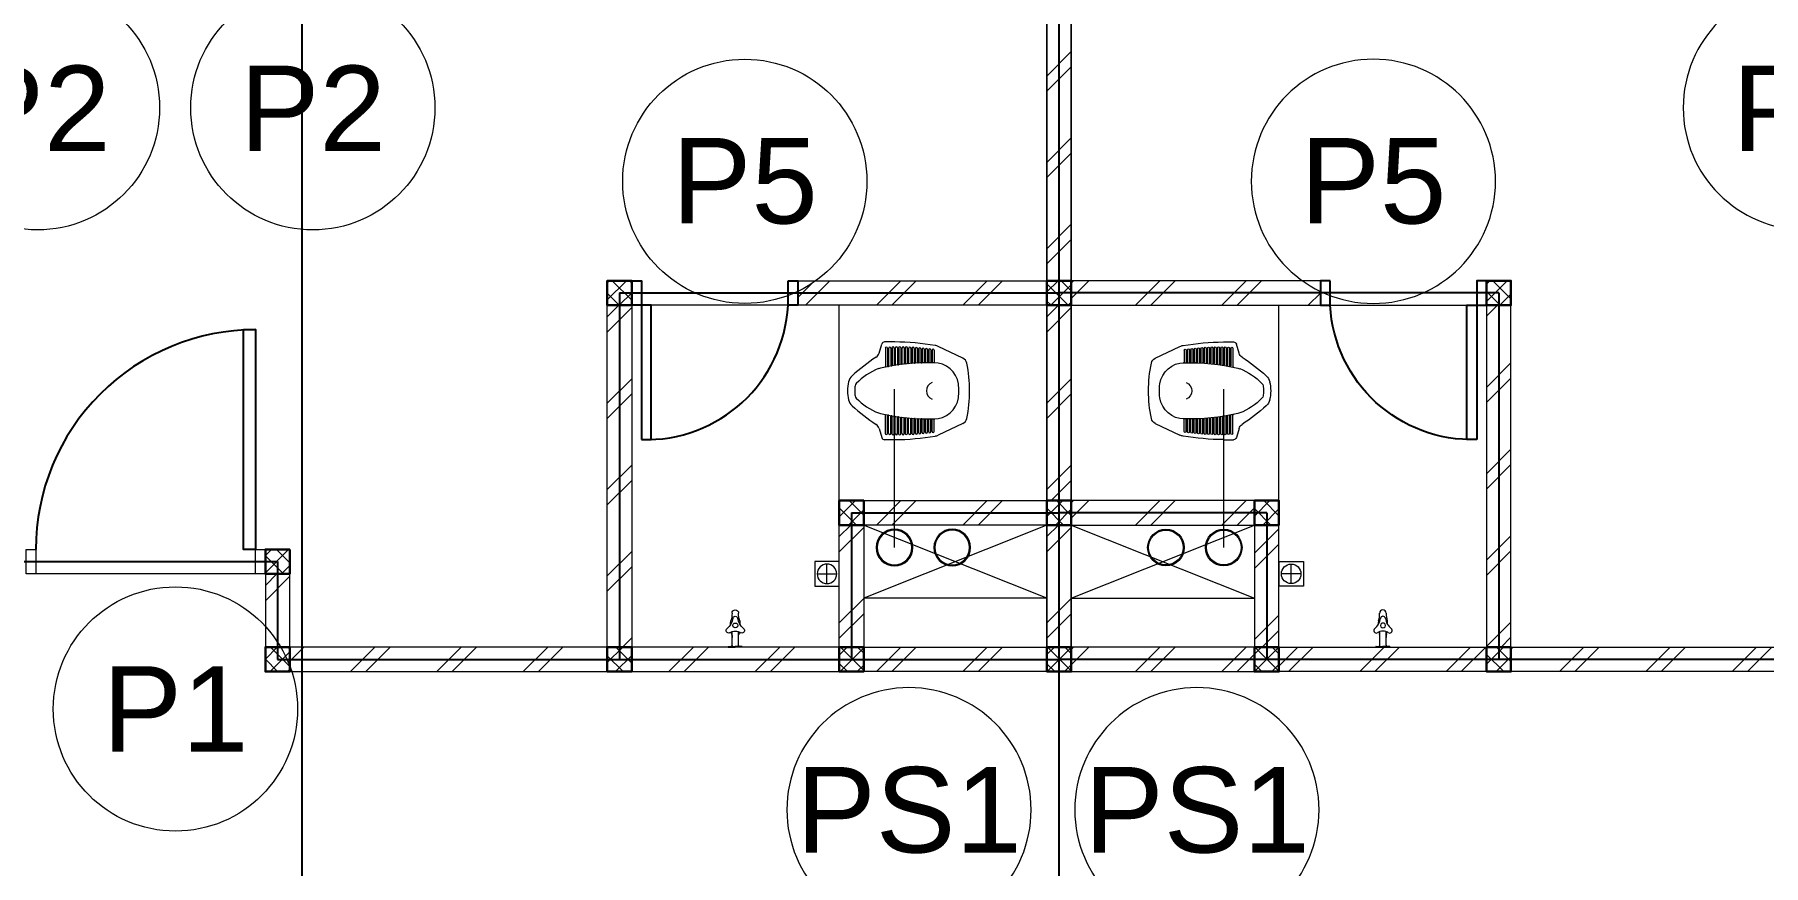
# Model space of a CAD drawing. Header units: millimetres. Extents: x -108 to 357, y -17 to 192.
# Drawn here: x 178.98 to 186.06, y 7.25 to 10.65 of the extents above; entities that cross this region are included whole.
import ezdxf
from ezdxf.enums import TextEntityAlignment as Align

# ---------------------------------------------------------------- set-up
doc = ezdxf.new("R2010")
doc.units = ezdxf.units.MM
for name, color, linetype, lineweight in [('ars', 11, 'Continuous', 0), ('KOL', 1, 'Continuous', 30), ('KOLOM', 4, 'Continuous', 9), ('lan', 7, 'Continuous', 15), ('NOT', 7, 'Continuous', 20), ('SANITAIR', 15, 'Continuous', 9), ('tem', 5, 'Continuous', 20), ('u', 6, 'Continuous', 20)]:
    doc.layers.add(name, color=color, linetype=linetype, lineweight=lineweight)
doc.layers.add('as', color=1, linetype='Continuous', plot=False)
doc.layers.add('Kusen', color=30, linetype='Continuous')
doc.styles.add('S', font='simplex', dxfattribs={"width": 0.75})
doc.styles.get("Standard").update_dxf_attribs({"font": 'arial.ttf'})
pattern_1 = [(45, (45.39994, -5.1569), (-0.1767767, 0.1767767), []), (45, (45.46244, -5.1569), (-0.1767767, 0.1767767), [])]
pattern_2 = [(45, (46.34994, -6.0569), (-0.1767767, 0.1767767), []), (45, (46.41244, -6.0569), (-0.1767767, 0.1767767), [])]
pattern_3 = [(45, (48.07994, -1.0569), (-0.1767767, 0.1767767), []), (45, (48.14244, -1.0569), (-0.1767767, 0.1767767), [])]
pattern_4 = [(45, (48.07994, -1.9569), (-0.1767767, 0.1767767), []), (45, (48.14244, -1.9569), (-0.1767767, 0.1767767), [])]
pattern_5 = [(45, (48.07994, -2.5569), (-0.1767767, 0.1767767), []), (45, (48.14244, -2.5569), (-0.1767767, 0.1767767), [])]
pattern_6 = [(45, (47.22994, -2.5569), (-0.1767767, 0.1767767), []), (45, (47.29244, -2.5569), (-0.1767767, 0.1767767), [])]
pattern_7 = [(45, (46.27994, -2.5569), (-0.1767767, 0.1767767), []), (45, (46.34244, -2.5569), (-0.1767767, 0.1767767), [])]

# ---------------------------------------------------------------- blocks, each defined once
blk = doc.blocks.new('KRAN ATAS')
for p, q in [((-0.0198, 0), (0, 0)), ((-0.0198, -0.0015), (-0.0198, 0)), ((0.0198, 0), (0, 0)), ((0.0198, -0.0015), (0.0198, 0)), ((-0.0193, -0.002), (0, -0.002)), ((-0.0087, -0.006), (-0.0087, -0.0441)), ((0.0193, -0.002), (0, -0.002)), ((0.0087, -0.006), (0.0087, -0.0441))]:
    blk.add_line(p, q)
for centre, radius, start, end in [((-0.0191, -0.047), 0.00682, 147.2603, 232.4214), ((-0.0188, -0.0464), 0.00682, 67.5786, 152.7397), ((-0.0193, -0.0015), 0.0005, 180, 270), ((0, -0.0187), 0.0268, 232.9628, 307.0372), ((-0.0127, -0.006), 0.004, 0, 90), ((0.0743, -0.0604), 0.0878, 163.7486, 168.4446), ((-0.0388, -0.0275), 0.03, 343.7486, 0), ((0.0127, -0.006), 0.004, 90, 180), ((0.0388, -0.0275), 0.03, 180, 196.2514), ((-0.0743, -0.0604), 0.0878, 11.5554, 16.2514), ((0.0188, -0.0464), 0.00682, 27.2603, 112.4214), ((0.0193, -0.0015), 0.0005, 270, 0), ((0.0191, -0.047), 0.00682, 307.5786, 32.7397), ((-0.0514, -0.0871), 0.0447, 7.4918, 50.9581), ((0.0743, -0.0604), 0.0878, 182.0552, 189.0251), ((-0.0892, -0.0965), 0.08, 0.3555, 16.2023), ((-0.0004, -0.0965), 0.0088, 176.8553, 272.6444), ((-0.0004, -0.0613), 0.0068, 86.5771, 273.4229), ((-0.0003, -0.0804), 0.00682, 187.5786, 272.7397), ((0.0004, -0.0613), 0.0068, 266.5771, 93.4229), ((0.0003, -0.0804), 0.00682, 267.2603, 352.4214), ((0.0004, -0.0965), 0.0088, 267.3556, 3.1447), ((0.0514, -0.0871), 0.0447, 129.0419, 172.5082), ((0.0892, -0.0965), 0.08, 163.7977, 179.6445), ((-0.0743, -0.0604), 0.0878, 350.9749, 357.9448)]:
    blk.add_arc(centre, radius, start, end)
blk = doc.blocks.new('AVOOR')
blk.add_lwpolyline([(-21.8185, -71.5914), (-21.9185, -71.5914), (-21.9185, -71.4914), (-21.8185, -71.4914)], close=True)
for points in [[(-21.9085, -71.5414), (-21.8285, -71.5414)], [(-21.8685, -71.5014), (-21.8685, -71.5814)]]:
    blk.add_lwpolyline(points)
blk.add_circle((-21.8685, -71.5414), 0.04)
blk = doc.blocks.new('CL J D')
for p, q in [((0.0275, 0.1273), (0.1283, 0.1756)), ((0.145, 0.1598), (0.145, 0.1109)), ((0.1539, 0.1598), (0.1539, 0.1111)), ((0.1587, 0.1615), (0.1587, 0.1111)), ((0.1676, 0.1615), (0.1676, 0.1111)), ((0.1723, 0.1631), (0.1723, 0.1111)), ((0.1812, 0.1631), (0.1812, 0.1109)), ((0.186, 0.1645), (0.186, 0.1109)), ((0.1949, 0.1645), (0.1949, 0.1105)), ((0.1996, 0.1657), (0.1996, 0.1105)), ((0.2085, 0.1657), (0.2085, 0.11)), ((0.2133, 0.1667), (0.2133, 0.11)), ((0.2222, 0.1667), (0.2222, 0.1092)), ((0.2269, 0.1676), (0.2269, 0.1092)), ((0.2358, 0.1676), (0.2358, 0.1082)), ((0.2406, 0.1682), (0.2406, 0.1082)), ((0.2495, 0.1682), (0.2495, 0.107)), ((0.2542, 0.1687), (0.2542, 0.107)), ((0.2631, 0.1687), (0.2631, 0.1056)), ((0.2679, 0.169), (0.2679, 0.1056)), ((0.2768, 0.169), (0.2768, 0.104)), ((0.2815, 0.1692), (0.2815, 0.104)), ((0.2904, 0.1692), (0.2904, 0.1022)), ((0.2952, 0.1691), (0.2952, 0.1022)), ((0.3041, 0.1691), (0.3041, 0.1003)), ((0.306, 0.1938), (0.3479, 0.1938)), ((0.3088, 0.1689), (0.3088, 0.1003)), ((0.3177, 0.1689), (0.3177, 0.0981)), ((0.3225, 0.1685), (0.3225, 0.0981)), ((0.3314, 0.1685), (0.3314, 0.0957)), ((0.3361, 0.1679), (0.3361, 0.0957)), ((0.345, 0.1679), (0.345, 0.093)), ((0.3709, 0.1476), (0.3594, 0.1853)), ((0.0275, -0.1398), (0.1283, -0.188)), ((0.145, -0.1722), (0.145, -0.1234)), ((0.1539, -0.1722), (0.1539, -0.1236)), ((0.1587, -0.174), (0.1587, -0.1236)), ((0.1676, -0.174), (0.1676, -0.1236)), ((0.1723, -0.1756), (0.1723, -0.1236)), ((0.1812, -0.1756), (0.1812, -0.1234)), ((0.186, -0.177), (0.186, -0.1234)), ((0.1949, -0.177), (0.1949, -0.123)), ((0.1996, -0.1782), (0.1996, -0.123)), ((0.2085, -0.1782), (0.2085, -0.1224)), ((0.2133, -0.1792), (0.2133, -0.1224)), ((0.2222, -0.1792), (0.2222, -0.1216)), ((0.2269, -0.18), (0.2269, -0.1216)), ((0.2358, -0.18), (0.2358, -0.1206)), ((0.2406, -0.1807), (0.2406, -0.1206)), ((0.2495, -0.1807), (0.2495, -0.1195)), ((0.2542, -0.1812), (0.2542, -0.1195)), ((0.2631, -0.1812), (0.2631, -0.1181)), ((0.2679, -0.1815), (0.2679, -0.1181)), ((0.2768, -0.1815), (0.2768, -0.1165)), ((0.2815, -0.1816), (0.2815, -0.1165)), ((0.2904, -0.1816), (0.2904, -0.1147)), ((0.2952, -0.1816), (0.2952, -0.1147)), ((0.3041, -0.1816), (0.3041, -0.1127)), ((0.3088, -0.1813), (0.3088, -0.1127)), ((0.3177, -0.1813), (0.3177, -0.1105)), ((0.3225, -0.1809), (0.3225, -0.1105)), ((0.3314, -0.1809), (0.3314, -0.1081)), ((0.3361, -0.1803), (0.3361, -0.1081)), ((0.345, -0.1803), (0.345, -0.1055)), ((0.306, -0.2062), (0.3479, -0.2062)), ((0.3709, -0.16), (0.3594, -0.1977))]:
    blk.add_line(p, q)
for centre, radius, start, end in [((0.1462, 0.1381), 0.0415, 97.43664, 115.58841), ((0.3183, -0.8979), 1.0917, 90.64465, 99.35641), ((0.1495, 0.1598), 0.00445, 0, 180), ((0.1631, 0.1615), 0.00445, 0, 180), ((0.1768, 0.1631), 0.00445, 0, 180), ((0.1904, 0.1645), 0.00445, 0, 180), ((0.2041, 0.1657), 0.00445, 0, 180), ((0.2177, 0.1667), 0.00445, 0, 180), ((0.2314, 0.1676), 0.00445, 0, 180), ((0.245, 0.1682), 0.00445, 0, 180), ((0.2587, 0.1687), 0.00445, 0, 180), ((0.2723, 0.169), 0.00445, 0, 180), ((0.286, 0.1692), 0.00445, 0, 180), ((0.2996, 0.1691), 0.00445, 0, 180), ((0.3133, 0.1689), 0.00445, 0, 180), ((0.3269, 0.1685), 0.00445, 0, 180), ((0.3406, 0.1679), 0.00445, 0, 180), ((0.3479, 0.1818), 0.012, 16.98371, 90), ((0.3992, 0.1563), 0.0297, 196.98371, 236.58705), ((0.5098, 0), 0.5098, 167.907, 180.70014), ((0.0403, 0.1006), 0.0297, 115.58841, 167.907), ((0.1458, 0.0077), 0.1009, 89.36458, 171.9631), ((0.1427, 0.1109), 0.00237, 271.71865, 0), ((0.1639, -0.8282), 0.9369, 77.60377, 91.04193), ((0.1563, 0.1111), 0.00237, 180, 0), ((0.17, 0.1111), 0.00237, 180, 0), ((0.1836, 0.1109), 0.00237, 180, 0), ((0.1973, 0.1105), 0.00237, 180, 0), ((0.2109, 0.11), 0.00237, 180, 0), ((0.2246, 0.1092), 0.00237, 180, 0), ((0.2382, 0.1082), 0.00237, 180, 0), ((0.2519, 0.107), 0.00237, 180, 0), ((0.2655, 0.1056), 0.00237, 180, 0), ((0.2792, 0.104), 0.00237, 180, 0), ((0.2928, 0.1022), 0.00237, 180, 0), ((0.3064, 0.1003), 0.00237, 180, 0), ((0.3201, 0.0981), 0.00237, 180, 0), ((0.3337, 0.0957), 0.00237, 180, 0), ((0.3474, 0.093), 0.00237, 180, 258.7357), ((0.3518, 0.0291), 0.0593, 68.96955, 77.12628), ((0.2831, -0.1497), 0.2509, 43.87855, 68.96955), ((-0.0629, -0.5443), 0.8096, 47.75416, 56.58705), ((0.1995, 0.0001), 0.1551, 171.9445, 182.3259), ((0.1409, -0.0052), 0.0359, 358.3993, 69.7102), ((0.4511, 0.0118), 0.0178, 9.30537, 43.87855), ((0.3402, -0.0063), 0.1302, 0.0418, 9.30537), ((0.4495, 0.0199), 0.0475, 13.4838, 47.75416), ((0.3402, -0.0063), 0.1598, 0.03404, 13.4838), ((0.5098, -0.0125), 0.5098, 179.29986, 192.093), ((0.1995, -0.0125), 0.1551, 177.6741, 188.0555), ((0.1458, -0.0202), 0.1009, 188.0369, 270.63542), ((0.1409, -0.0072), 0.0359, 290.2898, 1.6007), ((0.2831, 0.1372), 0.2509, 291.03045, 316.12145), ((-0.0629, 0.5318), 0.8096, 303.41295, 312.24584), ((0.4511, -0.0243), 0.0178, 316.12145, 350.69463), ((0.3402, -0.0061), 0.1302, 350.69463, 359.9582), ((0.4495, -0.0323), 0.0475, 312.24584, 346.5162), ((0.3402, -0.0061), 0.1598, 346.5162, 359.96596), ((0.0403, -0.113), 0.0297, 192.093, 244.41159), ((0.1427, -0.1234), 0.00237, 0, 88.28135), ((0.1639, 0.8157), 0.9369, 268.95807, 282.39623), ((0.1563, -0.1236), 0.00237, 0, 180), ((0.17, -0.1236), 0.00237, 0, 180), ((0.1836, -0.1234), 0.00237, 0, 180), ((0.1973, -0.123), 0.00237, 0, 180), ((0.2109, -0.1224), 0.00237, 0, 180), ((0.2246, -0.1216), 0.00237, 0, 180), ((0.2382, -0.1206), 0.00237, 0, 180), ((0.2519, -0.1195), 0.00237, 0, 180), ((0.2655, -0.1181), 0.00237, 0, 180), ((0.2792, -0.1165), 0.00237, 0, 180), ((0.2928, -0.1147), 0.00237, 0, 180), ((0.3064, -0.1127), 0.00237, 0, 180), ((0.3201, -0.1105), 0.00237, 0, 180), ((0.3337, -0.1081), 0.00237, 0, 180), ((0.3474, -0.1055), 0.00237, 101.2643, 180), ((0.3518, -0.0415), 0.0593, 282.87372, 291.03045), ((0.1462, -0.1506), 0.0415, 244.41159, 262.56336), ((0.3183, 0.8854), 1.0917, 260.64359, 269.35535), ((0.1495, -0.1722), 0.00445, 180, 0), ((0.1631, -0.174), 0.00445, 180, 0), ((0.1768, -0.1756), 0.00445, 180, 0), ((0.1904, -0.177), 0.00445, 180, 0), ((0.2041, -0.1782), 0.00445, 180, 0), ((0.2177, -0.1792), 0.00445, 180, 0), ((0.2314, -0.18), 0.00445, 180, 0), ((0.245, -0.1807), 0.00445, 180, 0), ((0.2587, -0.1812), 0.00445, 180, 0), ((0.2723, -0.1815), 0.00445, 180, 0), ((0.286, -0.1816), 0.00445, 180, 0), ((0.2996, -0.1816), 0.00445, 180, 0), ((0.3133, -0.1813), 0.00445, 180, 0), ((0.3269, -0.1809), 0.00445, 180, 0), ((0.3406, -0.1803), 0.00445, 180, 0), ((0.3479, -0.1942), 0.012, 270, 343.01629), ((0.3992, -0.1687), 0.0297, 123.41295, 163.01629)]:
    blk.add_arc(centre, radius, start, end)
blk = doc.blocks.new('P.60')
at = {"layer": 'Kusen'}
for points in [[(1472.8348, 997.5354), (1472.8748, 997.5354), (1472.8748, 997.4354), (1472.8348, 997.4354)], [(1473.4748, 997.5354), (1473.5148, 997.5354), (1473.5148, 997.4354), (1473.4748, 997.4354)], [(1472.8748, 996.8854), (1472.9148, 996.8854), (1472.9148, 997.4354), (1472.8748, 997.4354)]]:
    blk.add_lwpolyline(points, close=True, dxfattribs=at)
blk.add_arc((1472.8948, 997.4658), 0.5808, 268.02661, 356.99428, dxfattribs=at)
blk = doc.blocks.new('P-90')
at = {"layer": 'Kusen'}
blk.add_lwpolyline([(374.6908, -21.5979), (374.7408, -21.5979), (374.7408, -22.4979), (374.6908, -22.4979)], close=True, dxfattribs=at)
at = {"layer": 'Kusen', "lineweight": 9}
for points in [[(373.8008, -22.4979), (373.8408, -22.4979), (373.8408, -22.5979), (373.8008, -22.5979)], [(374.7408, -22.4979), (374.7808, -22.4979), (374.7808, -22.5979), (374.7408, -22.5979)]]:
    blk.add_lwpolyline(points, close=True, dxfattribs=at)
at = {"layer": 'Kusen'}
blk.add_arc((374.7408, -22.4979), 0.9, 90, 180, dxfattribs=at)
blk = doc.blocks.new('K 10.10')
at = {"layer": 'ars'}
h = blk.add_hatch(dxfattribs=at)
h.set_pattern_fill('_USER', color=256, scale=0.05, angle=45, double=1, pattern_type=0)
h.set_pattern_definition([(45, (0, 0), (-0.035355339, 0.035355339), []), (135, (0, 0), (-0.035355339, -0.035355339), [])])
h.paths.add_polyline_path([(1560.5383, 1380.4069), (1560.6383, 1380.4069), (1560.6383, 1380.5069), (1560.5383, 1380.5069)])
at = {"layer": 'KOL'}
blk.add_lwpolyline([(1560.5383, 1380.4069), (1560.6383, 1380.4069), (1560.6383, 1380.5069), (1560.5383, 1380.5069)], close=True, dxfattribs=at)
blk = doc.blocks.new('typikal-1a')
at = {"layer": 'ars'}
for centre, radius in [((5.526, 5.0422), 0.075), ((5.526, 5.0422), 0.071), ((5.7625, 5.0422), 0.075), ((5.7625, 5.0422), 0.071)]:
    blk.add_circle(centre, radius, dxfattribs=at)
at = {"layer": 'as'}
for p, q in [((3, 5.1), (3, 5.5)), ((3, 5.5), (6.2, 5.5)), ((4.4, 4), (4.4, 5.5)), ((5.35, 4.9), (5.35, 5.5)), ((1.9, 5.1), (3, 5.1)), ((5.35, 4.9), (6.2, 4.9)), ((4.4, 4), (6.2, 4))]:
    blk.add_line(p, q, dxfattribs=at)
at = {"layer": 'lan'}
for p, q in [((2.91, 5.15), (2.01, 5.15)), ((5.3, 4.85), (5.3, 4.05)), ((5.09, 4.05), (4.53, 4.05))]:
    blk.add_line(p, q, dxfattribs=at)
at = {"layer": 'tem'}
for points in [[(3.05, 5.55), (4.35, 5.55), (4.35, 5.45), (3.05, 5.45)], [(4.45, 5.55), (5.3, 5.55), (5.3, 5.45), (4.45, 5.45)], [(6.15, 5.55), (5.4, 5.55), (5.4, 5.45), (6.15, 5.45)], [(2.95, 5.45), (3.05, 5.45), (3.05, 5.15), (2.95, 5.15)], [(4.45, 5.45), (4.35, 5.45), (4.35, 4.05), (4.45, 4.05)], [(5.4, 5.45), (5.3, 5.45), (5.3, 4.95), (5.4, 4.95)], [(6.15, 4.95), (6.25, 4.95), (6.25, 5.45), (6.15, 5.45)], [(5.4, 4.85), (6.15, 4.85), (6.15, 4.95), (5.4, 4.95)], [(6.15, 4.85), (6.25, 4.85), (6.25, 4.05), (6.15, 4.05)], [(5.13, 3.95), (6.15, 3.95), (6.15, 4.05), (5.13, 4.05)], [(6.15, 3.95), (6.25, 3.95), (6.25, 2.85), (6.15, 2.85)]]:
    blk.add_lwpolyline(points, close=True, dxfattribs=at)
at = {"layer": 'u'}
for points in [[(6.15, 5.25), (5.3996, 4.9505)], [(6.15, 4.95), (5.4, 5.25)], [(6.15, 5.25), (5.4, 5.25)], [(5.526, 5.0422), (5.526, 4.3936)]]:
    blk.add_lwpolyline(points, dxfattribs=at)
at = {"layer": 'KOLOM', "extrusion": (0, 0, -1), "zscale": -1}
for p in [(-1563.5883, -1374.9569), (-1564.9883, -1374.9569), (-1565.9383, -1374.9569), (-1566.7883, -1374.9569), (-1563.5883, -1375.3569), (-1565.9383, -1375.5569), (-1566.7883, -1375.5569), (-1564.9883, -1376.4569), (-1566.7883, -1376.4569)]:
    blk.add_blockref('K 10.10', p, dxfattribs=at)
at = {"layer": 'Kusen', "xscale": -1, "rotation": 180}
for name, p in [('P-90', (-371.8308, -17.4479)), ('P.60', (-1468.3848, 1001.4854))]:
    blk.add_blockref(name, p, dxfattribs=at)
at = {"layer": 'SANITAIR', "extrusion": (0, 0, -1), "xscale": -1.450644103627577, "yscale": 1.450644103627577, "zscale": -1.450644103627577, "rotation": 359.9613440846884}
blk.add_blockref('KRAN ATAS', (-4.874, 5.45), dxfattribs=at)
at = {"layer": 'SANITAIR'}
blk.add_blockref('AVOOR', (27.1181, 76.6914), dxfattribs=at)
at = {"layer": 'SANITAIR', "extrusion": (0, 0, -1), "zscale": -1}
blk.add_blockref('CL J D', (-5.8335, 4.4068), dxfattribs=at)
blk = doc.blocks.new('A-2')
at = {"layer": 'ars'}
h = blk.add_hatch(dxfattribs=at)
h.set_pattern_fill('TEMBOK', color=256, scale=0.25)
h.set_pattern_definition([(45, (47.19994, -2.7569), (-0.1767767, 0.1767767), []), (45, (47.26244, -2.7569), (-0.1767767, 0.1767767), [])])
h.paths.add_polyline_path([(25.1172, 10.2677), (25.2172, 10.2677), (25.2172, 11.3677), (25.1172, 11.3677)])
h = blk.add_hatch(dxfattribs=at)
h.set_pattern_fill('TEMBOK', color=256, scale=0.25)
h.set_pattern_definition(pattern_3)
h.paths.add_polyline_path([(24.0972, 10.1677), (25.1172, 10.1677), (25.1172, 10.2677), (24.0972, 10.2677)])
h = blk.add_hatch(dxfattribs=at)
h.set_pattern_fill('TEMBOK', color=256, scale=0.25)
h.set_pattern_definition(pattern_3)
h.paths.add_polyline_path([(26.2372, 10.1677), (25.2172, 10.1677), (25.2172, 10.2677), (26.2372, 10.2677)])
h = blk.add_hatch(dxfattribs=at)
h.set_pattern_fill('TEMBOK', color=256, scale=0.25)
h.set_pattern_definition(pattern_1)
h.paths.add_polyline_path([(23.4172, 8.7677), (23.3172, 8.7677), (23.3172, 10.1677), (23.4172, 10.1677)])
h = blk.add_hatch(dxfattribs=at)
h.set_pattern_fill('TEMBOK', color=256, scale=0.25)
h.set_pattern_definition([(45, (47.19994, -5.1569), (-0.1767767, 0.1767767), []), (45, (47.26244, -5.1569), (-0.1767767, 0.1767767), [])])
h.paths.add_polyline_path([(25.1172, 9.3677), (25.2172, 9.3677), (25.2172, 10.1677), (25.1172, 10.1677)])
h = blk.add_hatch(dxfattribs=at)
h.set_pattern_fill('TEMBOK', color=256, scale=0.25)
h.set_pattern_definition(pattern_1)
h.paths.add_polyline_path([(26.9172, 8.7677), (27.0172, 8.7677), (27.0172, 10.1677), (26.9172, 10.1677)])
h = blk.add_hatch(dxfattribs=at)
h.set_pattern_fill('TEMBOK', color=256, scale=0.25)
h.set_pattern_definition(pattern_4)
h.paths.add_polyline_path([(24.3672, 9.2677), (25.1172, 9.2677), (25.1172, 9.3677), (24.3672, 9.3677)])
h = blk.add_hatch(dxfattribs=at)
h.set_pattern_fill('TEMBOK', color=256, scale=0.25)
h.set_pattern_definition(pattern_4)
h.paths.add_polyline_path([(25.9672, 9.2677), (25.2172, 9.2677), (25.2172, 9.3677), (25.9672, 9.3677)])
h = blk.add_hatch(dxfattribs=at)
h.set_pattern_fill('TEMBOK', color=256, scale=0.25)
h.set_pattern_definition(pattern_2)
h.paths.add_polyline_path([(24.3672, 8.7677), (24.2672, 8.7677), (24.2672, 9.2677), (24.3672, 9.2677)])
h = blk.add_hatch(dxfattribs=at)
h.set_pattern_fill('TEMBOK', color=256, scale=0.25)
h.set_pattern_definition([(45, (47.19994, -6.0569), (-0.1767767, 0.1767767), []), (45, (47.26244, -6.0569), (-0.1767767, 0.1767767), [])])
h.paths.add_polyline_path([(25.1172, 8.7677), (25.2172, 8.7677), (25.2172, 9.2677), (25.1172, 9.2677)])
h = blk.add_hatch(dxfattribs=at)
h.set_pattern_fill('TEMBOK', color=256, scale=0.25)
h.set_pattern_definition(pattern_2)
h.paths.add_polyline_path([(25.9672, 8.7677), (26.0672, 8.7677), (26.0672, 9.2677), (25.9672, 9.2677)])
h = blk.add_hatch(dxfattribs=at)
h.set_pattern_fill('TEMBOK', color=256, scale=0.25)
h.set_pattern_definition([(45, (43.99994, -6.2569), (-0.1767767, 0.1767767), []), (45, (44.06244, -6.2569), (-0.1767767, 0.1767767), [])])
h.paths.add_polyline_path([(22.0172, 8.7677), (21.9172, 8.7677), (21.9172, 9.0677), (22.0172, 9.0677)])
h = blk.add_hatch(dxfattribs=at)
h.set_pattern_fill('TEMBOK', color=256, scale=0.25)
h.set_pattern_definition(pattern_7)
h.paths.add_polyline_path([(22.0172, 8.6677), (23.3172, 8.6677), (23.3172, 8.7677), (22.0172, 8.7677)])
h = blk.add_hatch(dxfattribs=at)
h.set_pattern_fill('TEMBOK', color=256, scale=0.25)
h.set_pattern_definition(pattern_6)
h.paths.add_polyline_path([(23.4172, 8.6677), (24.2672, 8.6677), (24.2672, 8.7677), (23.4172, 8.7677)])
h = blk.add_hatch(dxfattribs=at)
h.set_pattern_fill('TEMBOK', color=256, scale=0.25)
h.set_pattern_definition(pattern_5)
h.paths.add_polyline_path([(24.3672, 8.6677), (25.1172, 8.6677), (25.1172, 8.7677), (24.3672, 8.7677)])
h = blk.add_hatch(dxfattribs=at)
h.set_pattern_fill('TEMBOK', color=256, scale=0.25)
h.set_pattern_definition(pattern_5)
h.paths.add_polyline_path([(25.9672, 8.6677), (25.2172, 8.6677), (25.2172, 8.7677), (25.9672, 8.7677)])
h = blk.add_hatch(dxfattribs=at)
h.set_pattern_fill('TEMBOK', color=256, scale=0.25)
h.set_pattern_definition(pattern_6)
h.paths.add_polyline_path([(26.9172, 8.6677), (26.0672, 8.6677), (26.0672, 8.7677), (26.9172, 8.7677)])
h = blk.add_hatch(dxfattribs=at)
h.set_pattern_fill('TEMBOK', color=256, scale=0.25)
h.set_pattern_definition(pattern_7)
h.paths.add_polyline_path([(28.3172, 8.6677), (27.0172, 8.6677), (27.0172, 8.7677), (28.3172, 8.7677)])
at = {"layer": 'as'}
for p, q in [((22.0672, 1.1177), (22.0672, 14.2177)), ((25.1672, 1.1177), (25.1672, 14.2177))]:
    blk.add_line(p, q, dxfattribs=at)
at = {"layer": 'lan', "xscale": -1, "rotation": 180}
blk.add_blockref('typikal-1a', (18.9672, 14.2177), dxfattribs=at)
at = {"layer": 'lan', "rotation": 180}
blk.add_blockref('typikal-1a', (31.3672, 14.2177), dxfattribs=at)
blk = doc.blocks.new('NAV')
blk.add_circle((0, -0.4), 0.4)
at = {"style": 'S', "width": 0.75, "flags": 4}
blk.add_attdef('AV', text='', height=0.3, dxfattribs=at).set_placement((0, -0.4), align=Align.MIDDLE)

msp = doc.modelspace()

# ---------------------------------------------------------------- block references
msp.add_blockref('A-2', (158.00671, -0.62199))
at = {"layer": 'NOT'}
ref = msp.add_blockref('NAV', (178.99079, 9.85402), dxfattribs=dict(at, xscale=1.25, yscale=1.25, zscale=1.25, rotation=180))
ref.add_attrib('AV', 'P2', dxfattribs={"layer": '0', "height": 0.35, "flags": 4}).set_placement((178.99079, 10.35402), align=Align.MIDDLE)
ref = msp.add_blockref('NAV', (180.11825, 9.85402), dxfattribs=dict(at, xscale=1.25, yscale=1.25, zscale=1.25, rotation=180))
ref.add_attrib('AV', 'P2', dxfattribs={"layer": '0', "height": 0.35, "flags": 4}).set_placement((180.11825, 10.35402), align=Align.MIDDLE)
ref = msp.add_blockref('NAV', (186.22948, 9.85402), dxfattribs=dict(at, xscale=-1.25, yscale=1.25, zscale=1.25, rotation=180.0000000000217))
ref.add_attrib('AV', 'P2', dxfattribs={"layer": '0', "height": 0.35, "flags": 4}).set_placement((186.22948, 10.35402), align=Align.MIDDLE)
ref = msp.add_blockref('NAV', (181.887, 9.55278), dxfattribs=dict(at, xscale=1.25, yscale=1.25, zscale=1.25, rotation=180))
ref.add_attrib('AV', 'P5', dxfattribs={"layer": '0', "height": 0.35, "flags": 4}).set_placement((181.887, 10.05278), align=Align.MIDDLE)
ref = msp.add_blockref('NAV', (184.46073, 9.55278), dxfattribs=dict(at, xscale=-1.25, yscale=1.25, zscale=1.25, rotation=180.0000000000217))
ref.add_attrib('AV', 'P5', dxfattribs={"layer": '0', "height": 0.35, "flags": 4}).set_placement((184.46073, 10.05278), align=Align.MIDDLE)
ref = msp.add_blockref('NAV', (179.55549, 7.3926), dxfattribs=dict(at, xscale=1.25, yscale=1.25, zscale=1.25, rotation=180))
ref.add_attrib('AV', 'P1', dxfattribs={"layer": '0', "height": 0.35, "flags": 4}).set_placement((179.55549, 7.8926), align=Align.MIDDLE)
ref = msp.add_blockref('NAV', (182.55923, 6.97992), dxfattribs=dict(at, xscale=-1.25, yscale=1.25, zscale=1.25, rotation=180.0000000000217))
ref.add_attrib('AV', 'PS1', dxfattribs={"layer": '0', "height": 0.35, "flags": 4}).set_placement((182.55923, 7.47992), align=Align.MIDDLE)
ref = msp.add_blockref('NAV', (183.73814, 6.97992), dxfattribs=dict(at, xscale=-1.25, yscale=1.25, zscale=1.25, rotation=180.0000000000217))
ref.add_attrib('AV', 'PS1', dxfattribs={"layer": '0', "height": 0.35, "flags": 4}).set_placement((183.73814, 7.47992), align=Align.MIDDLE)

doc.saveas('drawing.dxf')
